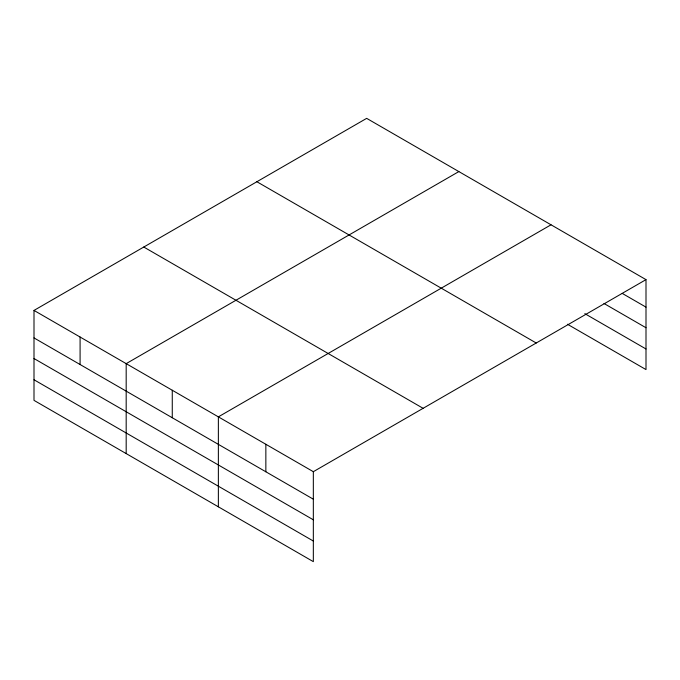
<?xml version="1.0" encoding="UTF-8"?>
<svg xmlns="http://www.w3.org/2000/svg" width="680" height="680" viewBox="0 0 680 680"><rect width="100%" height="100%" fill="white"/><g stroke="black" fill="none" stroke-linecap="round" stroke-linejoin="round"><path stroke-width="1.02" d="M646 279.633L366.664 118.354L34 310.42L34 400.367L313.335 561.646L313.335 471.69L646 279.633L646 369.58L567.46 324.241M458.847 171.581L126.182 363.638L126.182 453.585M551.021 224.8L218.365 416.857L218.365 506.812M622.26 293.42L646 307.13M603.993 303.484L646 327.743M584.817 313.65L646 348.976M256.887 181.738L536.222 343.009M143.778 247.035L423.113 408.315M34 310.42L313.335 471.69M34 337.918L313.335 499.188M34 358.53L313.335 519.8M34 379.763L313.335 541.034M265.854 444.278L265.854 471.775M172.269 390.243L172.269 417.75M80.087 337.025L80.087 364.531"/></g></svg>
